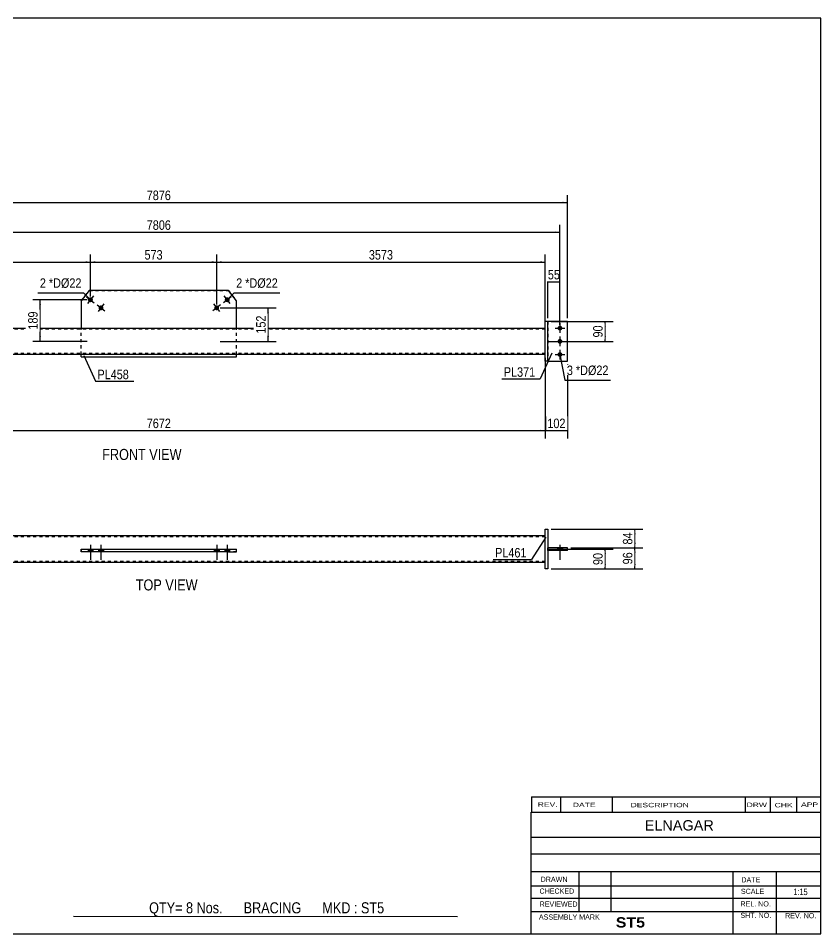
# Model space of a CAD drawing. Header units: millimetres. Extents: x 2 to 405, y 5 to 282.
# Drawn here: x 162.1 to 405, y 5 to 282 of the extents above; entities that cross this region are included whole.
import ezdxf

# ---------------------------------------------------------------- set-up
doc = ezdxf.new("R2010")
doc.units = ezdxf.units.MM
doc.linetypes.add('DXK_LINE_DOT1', pattern=[1.8814, 0.9407, -0.9407])
doc.styles.add('Arial', font='ARIAL.TTF', dxfattribs={"height": 0.2})
doc.styles.add('Arial Bold', font='ARIALBD.TTF', dxfattribs={"height": 0.2})
doc.styles.add('Arial Narrow', font='ARIALN.TTF', dxfattribs={"height": 0.2})

# ---------------------------------------------------------------- blocks, each defined once
blk = doc.blocks.new('Unknown-629095321-1767')
at = {"color": 5, "linetype": 'Continuous'}
for p, q in [((405, 282), (5, 282)), ((5, 282), (5, 5)), ((405, 5), (405, 282)), ((5, 5), (405, 5))]:
    blk.add_line(p, q, dxfattribs=at)
at = {"color": 174, "linetype": 'Continuous', "style": 'Arial'}
blk.add_text('Tekla structures', height=1.9102, rotation=90, dxfattribs=at).set_placement((4.5, 5.5))
blk = doc.blocks.new('Unknown-629095321-11 - 1222')
at = {"color": 0, "linetype": 'Continuous'}
blk.add_wipeout([(211.61, 148.35), (211.61, 151.85), (187.54, 151.85), (187.54, 148.35)], dxfattribs=at)
at = {"color": 6, "linetype": 'Continuous', "style": 'Arial Narrow'}
blk.add_text('FRONT VIEW', height=3.34, dxfattribs=at).set_placement((187.54, 148.35))
blk = doc.blocks.new('Unknown-629095321-12 - 1252')
at = {"color": 0, "linetype": 'Continuous'}
blk.add_wipeout([(216.45, 108.88), (216.45, 112.38), (197.7, 112.38), (197.7, 108.88)], dxfattribs=at)
at = {"color": 6, "linetype": 'Continuous', "style": 'Arial Narrow'}
blk.add_text('TOP VIEW', height=3.34, dxfattribs=at).set_placement((197.7, 108.88))
blk = doc.blocks.new('Part-629095321-1240 - 1222')
at = {"color": 2, "linetype": 'Continuous'}
for p, q in [((328.41, 190.25), (322.41, 190.25)), ((328.41, 178.25), (328.41, 190.25)), ((322.41, 178.25), (328.41, 178.25))]:
    blk.add_line(p, q, dxfattribs=at)
at = {"color": 7, "linetype": 'DXK_LINE_DOT1'}
blk.add_line((322.41, 190.25), (322.41, 178.25), dxfattribs=at)
blk = doc.blocks.new('Part-629095321-1241 - 1222')
at = {"color": 2, "linetype": 'Continuous'}
for p, q in [((322.41, 190.25), (321.61, 190.25)), ((321.61, 178.25), (321.61, 190.25)), ((322.41, 178.25), (322.41, 190.25)), ((322.41, 178.25), (321.61, 178.25))]:
    blk.add_line(p, q, dxfattribs=at)
blk = doc.blocks.new('Part-629095321-1242 - 1222')
at = {"color": 2, "linetype": 'Continuous'}
for p, q in [((183.62, 199.63), (181.18, 196.46)), ((183.62, 199.63), (183.62, 199.63)), ((225.74, 199.63), (183.62, 199.63)), ((225.74, 199.63), (225.74, 199.63)), ((228.18, 196.46), (225.74, 199.63)), ((181.18, 196.46), (181.18, 196.46)), ((181.18, 196.46), (181.18, 188.25)), ((228.18, 196.46), (228.18, 196.46)), ((228.18, 188.25), (228.18, 196.46)), ((181.18, 179.58), (181.18, 180.25)), ((228.18, 179.58), (228.18, 180.25)), ((181.18, 179.58), (181.18, 179.58)), ((181.18, 179.58), (228.18, 179.58)), ((228.18, 179.58), (228.18, 179.58))]:
    blk.add_line(p, q, dxfattribs=at)
at = {"color": 7, "linetype": 'DXK_LINE_DOT1'}
for p, q in [((181.18, 196.46), (183.62, 199.63)), ((183.62, 199.63), (225.74, 199.63)), ((225.74, 199.63), (228.18, 196.46)), ((181.18, 180.25), (181.18, 188.25)), ((228.18, 180.25), (228.18, 188.25)), ((181.18, 179.58), (228.18, 179.58))]:
    blk.add_line(p, q, dxfattribs=at)
blk = doc.blocks.new('Part-629095321-1243 - 1222')
at = {"color": 2, "linetype": 'Continuous'}
for p, q in [((87.75, 188.25), (134.42, 188.25)), ((134.52, 188.25), (274.84, 188.25)), ((274.94, 188.25), (321.61, 188.25)), ((134.42, 180.25), (87.75, 180.25)), ((274.84, 180.25), (134.52, 180.25)), ((321.61, 180.25), (274.94, 180.25))]:
    blk.add_line(p, q, dxfattribs=at)
at = {"color": 7, "linetype": 'DXK_LINE_DOT1'}
for p, q in [((87.75, 180.25), (87.75, 188.25)), ((134.42, 187.98), (87.75, 187.98)), ((274.84, 187.98), (134.52, 187.98)), ((321.61, 187.98), (274.94, 187.98)), ((321.61, 180.25), (321.61, 188.25)), ((134.42, 180.52), (87.75, 180.52)), ((274.84, 180.52), (134.52, 180.52)), ((321.61, 180.52), (274.94, 180.52))]:
    blk.add_line(p, q, dxfattribs=at)
blk = doc.blocks.new('Bolt-629095321-1245 - 1222')
at = {"linetype": 'Continuous'}
for points in [[(326.08, 188.98, -1), (326.08, 187.52, -1)], [(326.08, 184.98, -1), (326.08, 183.52, -1)], [(326.08, 180.98, -1), (326.08, 179.52, -1)]]:
    blk.add_hatch(color=3, dxfattribs=at).paths.add_polyline_path(points)
at = {"color": 3, "linetype": 'Continuous'}
for p, q in [((326.08, 189.72), (326.08, 186.78)), ((324.61, 188.25), (327.54, 188.25)), ((326.08, 185.72), (326.08, 182.78)), ((324.61, 184.25), (327.54, 184.25)), ((324.61, 180.25), (327.54, 180.25)), ((326.08, 181.72), (326.08, 178.78))]:
    blk.add_line(p, q, dxfattribs=at)
blk = doc.blocks.new('Bolt-629095321-1246 - 1222')
at = {"linetype": 'Continuous'}
for points in [[(183.99, 197.56), (184.14, 197.54), (184.29, 197.5), (184.42, 197.42), (184.53, 197.32), (184.62, 197.19), (184.69, 197.05), (184.72, 196.9), (184.72, 196.75), (184.69, 196.6), (184.62, 196.46), (184.53, 196.34), (184.42, 196.23), (184.29, 196.16), (184.14, 196.11), (183.99, 196.09), (183.84, 196.11), (183.69, 196.16), (183.56, 196.23), (183.44, 196.34), (183.35, 196.46), (183.29, 196.6), (183.26, 196.75), (183.26, 196.9), (183.29, 197.05), (183.35, 197.19), (183.44, 197.32), (183.56, 197.42), (183.69, 197.5), (183.84, 197.54)], [(187.16, 195.12), (187.31, 195.1), (187.46, 195.06), (187.59, 194.98), (187.7, 194.88), (187.79, 194.75), (187.86, 194.61), (187.89, 194.46), (187.89, 194.31), (187.86, 194.16), (187.79, 194.02), (187.7, 193.9), (187.59, 193.79), (187.46, 193.72), (187.31, 193.67), (187.16, 193.65), (187.01, 193.67), (186.86, 193.72), (186.73, 193.79), (186.61, 193.9), (186.52, 194.02), (186.46, 194.16), (186.43, 194.31), (186.43, 194.46), (186.46, 194.61), (186.52, 194.75), (186.61, 194.88), (186.73, 194.98), (186.86, 195.06), (187.01, 195.1)]]:
    blk.add_hatch(color=3, dxfattribs=at).paths.add_polyline_path(points)
at = {"color": 3, "linetype": 'Continuous'}
for p, q in [((182.83, 197.72), (185.15, 195.93)), ((184.88, 197.99), (183.09, 195.66)), ((186, 195.28), (188.32, 193.49)), ((188.05, 195.55), (186.27, 193.23))]:
    blk.add_line(p, q, dxfattribs=at)
blk = doc.blocks.new('Bolt-629095321-1247 - 1222')
at = {"linetype": 'Continuous'}
for points in [[(225.37, 197.56), (225.52, 197.54), (225.67, 197.5), (225.8, 197.42), (225.92, 197.32), (226.01, 197.19), (226.07, 197.05), (226.1, 196.9), (226.1, 196.75), (226.07, 196.6), (226.01, 196.46), (225.92, 196.34), (225.8, 196.23), (225.67, 196.16), (225.52, 196.11), (225.37, 196.09), (225.22, 196.11), (225.07, 196.16), (224.94, 196.23), (224.83, 196.34), (224.74, 196.46), (224.67, 196.6), (224.64, 196.75), (224.64, 196.9), (224.67, 197.05), (224.74, 197.19), (224.83, 197.32), (224.94, 197.42), (225.07, 197.5), (225.22, 197.54)], [(222.2, 195.12), (222.35, 195.1), (222.5, 195.06), (222.63, 194.98), (222.75, 194.88), (222.84, 194.75), (222.9, 194.61), (222.93, 194.46), (222.93, 194.31), (222.9, 194.16), (222.84, 194.02), (222.75, 193.9), (222.63, 193.79), (222.5, 193.72), (222.35, 193.67), (222.2, 193.65), (222.05, 193.67), (221.9, 193.72), (221.77, 193.79), (221.66, 193.9), (221.57, 194.02), (221.5, 194.16), (221.47, 194.31), (221.47, 194.46), (221.5, 194.61), (221.57, 194.75), (221.66, 194.88), (221.77, 194.98), (221.9, 195.06), (222.05, 195.1)]]:
    blk.add_hatch(color=3, dxfattribs=at).paths.add_polyline_path(points)
at = {"color": 3, "linetype": 'Continuous'}
for p, q in [((226.53, 197.72), (224.21, 195.93)), ((226.27, 195.66), (224.48, 197.99)), ((223.36, 195.28), (221.04, 193.49)), ((223.1, 193.23), (221.31, 195.55))]:
    blk.add_line(p, q, dxfattribs=at)
blk = doc.blocks.new('Part-629095321-1256 - 1252')
at = {"color": 2, "linetype": 'Continuous'}
for p, q in [((321.61, 115.38), (321.61, 127.38)), ((321.61, 127.38), (322.41, 127.38)), ((322.41, 127.38), (322.41, 115.38)), ((322.41, 115.38), (321.61, 115.38))]:
    blk.add_line(p, q, dxfattribs=at)
blk = doc.blocks.new('Part-629095321-1255 - 1252')
at = {"color": 2, "linetype": 'Continuous'}
for p, q in [((328.41, 121.78), (322.41, 121.78)), ((322.41, 120.98), (322.41, 121.78)), ((328.41, 120.98), (322.41, 120.98)), ((328.41, 120.98), (328.41, 121.78))]:
    blk.add_line(p, q, dxfattribs=at)
blk = doc.blocks.new('Part-629095321-1257 - 1252')
at = {"color": 7, "linetype": 'DXK_LINE_DOT1'}
for p, q in [((181.18, 121.39), (228.18, 121.39)), ((181.18, 121.38), (181.18, 121.39)), ((181.18, 121.39), (181.18, 121.38)), ((228.18, 120.59), (181.18, 120.59)), ((228.18, 121.38), (228.18, 121.39)), ((228.18, 121.38), (228.18, 121.39))]:
    blk.add_line(p, q, dxfattribs=at)
at = {"color": 2, "linetype": 'Continuous'}
for p, q in [((181.18, 121.38), (181.18, 121.38)), ((181.18, 121.38), (183.62, 121.37)), ((181.18, 121.38), (181.18, 120.58)), ((183.62, 120.57), (181.18, 120.58)), ((183.62, 121.37), (225.74, 121.37)), ((183.62, 121.37), (183.62, 120.57)), ((225.74, 120.57), (183.62, 120.57)), ((225.74, 121.37), (228.18, 121.38)), ((225.74, 121.37), (225.74, 120.57)), ((225.74, 120.57), (228.18, 120.58)), ((228.18, 121.38), (228.18, 121.38)), ((228.18, 120.58), (228.18, 121.38))]:
    blk.add_line(p, q, dxfattribs=at)
blk = doc.blocks.new('Part-629095321-1258 - 1252')
at = {"color": 2, "linetype": 'Continuous'}
for p, q in [((134.42, 125.38), (87.75, 125.38)), ((274.84, 125.38), (134.52, 125.38)), ((321.61, 125.38), (274.94, 125.38)), ((181.18, 121.38), (181.18, 121.38)), ((181.18, 121.38), (228.18, 121.38)), ((181.18, 121.38), (181.18, 121.38)), ((228.18, 121.38), (228.18, 121.38)), ((228.18, 121.38), (228.18, 121.38)), ((87.75, 117.38), (134.42, 117.38)), ((134.52, 117.38), (274.84, 117.38)), ((274.94, 117.38), (321.61, 117.38))]:
    blk.add_line(p, q, dxfattribs=at)
at = {"color": 7, "linetype": 'DXK_LINE_DOT1'}
for p, q in [((87.75, 125.38), (87.75, 117.38)), ((134.42, 125.12), (87.75, 125.12)), ((274.84, 125.12), (134.52, 125.12)), ((321.61, 125.12), (274.94, 125.12)), ((321.61, 117.38), (321.61, 125.38)), ((181.18, 121.38), (228.18, 121.38)), ((181.18, 121.38), (228.18, 121.38)), ((181.18, 121.38), (228.18, 121.38)), ((181.18, 121.38), (181.18, 121.38)), ((181.18, 121.38), (181.18, 121.38)), ((181.18, 120.58), (181.18, 121.38)), ((228.18, 120.58), (181.18, 120.58)), ((228.18, 120.58), (181.18, 120.58)), ((228.18, 120.58), (181.18, 120.58)), ((228.18, 120.58), (181.18, 120.58)), ((181.18, 120.58), (181.18, 120.58)), ((181.18, 120.58), (181.18, 120.58)), ((228.18, 121.38), (228.18, 121.38)), ((228.18, 121.38), (228.18, 121.38)), ((228.18, 120.58), (228.18, 121.38)), ((228.18, 120.58), (228.18, 120.58)), ((228.18, 120.58), (228.18, 120.58)), ((134.42, 117.65), (87.75, 117.65)), ((274.84, 117.65), (134.52, 117.65)), ((321.61, 117.65), (274.94, 117.65))]:
    blk.add_line(p, q, dxfattribs=at)
blk = doc.blocks.new('Bolt-629095321-1260 - 1252')
at = {"linetype": 'Continuous'}
blk.add_hatch(color=3, dxfattribs=at).paths.add_polyline_path([(326.81, 121.78), (325.34, 121.78), (325.34, 120.98), (326.81, 120.98)])
blk.add_hatch(color=3, dxfattribs=at).paths.add_polyline_path([(326.81, 121.78), (325.34, 121.78), (325.34, 120.98), (326.81, 120.98)])
blk.add_hatch(color=3, dxfattribs=at).paths.add_polyline_path([(326.81, 121.78), (325.34, 121.78), (325.34, 120.98), (326.81, 120.98)])
at = {"color": 3, "linetype": 'Continuous'}
for p, q in [((326.08, 122.65), (326.08, 118.12)), ((326.08, 122.65), (326.08, 118.12)), ((326.08, 122.65), (326.08, 118.12)), ((325.34, 121.78), (325.34, 120.98)), ((325.34, 121.78), (325.34, 120.98)), ((325.34, 121.78), (325.34, 120.98)), ((326.81, 121.78), (326.81, 120.98)), ((326.81, 121.78), (326.81, 120.98)), ((326.81, 121.78), (326.81, 120.98))]:
    blk.add_line(p, q, dxfattribs=at)
blk = doc.blocks.new('Bolt-629095321-1261 - 1252')
at = {"linetype": 'Continuous'}
for points in [[(184.72, 121.38), (183.25, 121.37), (183.25, 120.57), (184.72, 120.58)], [(187.89, 121.38), (186.43, 121.38), (186.43, 120.58), (187.89, 120.58)]]:
    blk.add_hatch(color=3, dxfattribs=at).paths.add_polyline_path(points)
at = {"color": 3, "linetype": 'Continuous'}
for p, q in [((183.99, 122.64), (183.99, 118.11)), ((187.16, 122.64), (187.16, 118.11)), ((183.25, 121.37), (183.25, 120.57)), ((184.72, 121.38), (184.72, 120.58)), ((186.43, 121.38), (186.43, 120.58)), ((187.89, 121.38), (187.89, 120.58))]:
    blk.add_line(p, q, dxfattribs=at)
blk = doc.blocks.new('Bolt-629095321-1262 - 1252')
at = {"linetype": 'Continuous'}
for points in [[(221.47, 120.58), (222.93, 120.58), (222.93, 121.38), (221.47, 121.38)], [(224.64, 120.58), (226.11, 120.57), (226.11, 121.37), (224.64, 121.38)]]:
    blk.add_hatch(color=3, dxfattribs=at).paths.add_polyline_path(points)
at = {"color": 3, "linetype": 'Continuous'}
for p, q in [((222.2, 122.64), (222.2, 118.11)), ((225.37, 122.64), (225.37, 118.11)), ((221.47, 121.38), (221.47, 120.58)), ((222.93, 121.38), (222.93, 120.58)), ((224.64, 121.38), (224.64, 120.58)), ((226.11, 121.37), (226.11, 120.57))]:
    blk.add_line(p, q, dxfattribs=at)
blk = doc.blocks.new('StraightDimension-629095321-1319 - 1222')
at = {"linetype": 'Continuous'}
for points in [[(223.7, 208), (222.2, 208.25), (223.7, 208.5)], [(320.11, 208.5), (321.61, 208.25), (320.11, 208)]]:
    blk.add_hatch(color=7, dxfattribs=at).paths.add_polyline_path(points)
at = {"color": 7, "linetype": 'Continuous'}
for p, q in [((222.2, 195.39), (222.2, 210.5)), ((222.2, 208.25), (321.61, 208.25)), ((321.61, 189.25), (321.61, 210.5))]:
    blk.add_line(p, q, dxfattribs=at)
at = {"color": 0}
blk.add_wipeout([(276.16, 208.4), (276.16, 212.6), (267.65, 212.6), (267.65, 208.4)], dxfattribs=at)
at = {"color": 3, "style": 'Arial Narrow'}
blk.add_text('3573', height=2.863, dxfattribs=at).set_placement((268.25, 209))
blk = doc.blocks.new('StraightDimension-629095321-1313 - 1222')
at = {"linetype": 'Continuous'}
for points in [[(323.91, 202), (322.41, 202.25), (323.91, 202.5)], [(324.58, 202.5), (326.08, 202.25), (324.58, 202)]]:
    blk.add_hatch(color=7, dxfattribs=at).paths.add_polyline_path(points)
at = {"color": 7, "linetype": 'Continuous'}
for p, q in [((322.41, 191.25), (322.41, 204.5)), ((322.41, 202.25), (326.08, 202.25)), ((326.08, 189.25), (326.08, 204.5))]:
    blk.add_line(p, q, dxfattribs=at)
at = {"color": 0}
blk.add_wipeout([(326.67, 202.4), (326.67, 206.6), (321.82, 206.6), (321.82, 202.4)], dxfattribs=at)
at = {"color": 3, "style": 'Arial Narrow'}
blk.add_text('55', height=2.863, dxfattribs=at).set_placement((322.42, 203))
blk = doc.blocks.new('StraightDimension-629095321-1321 - 1222')
at = {"linetype": 'Continuous'}
for points in [[(89.25, 208), (87.75, 208.25), (89.25, 208.5)], [(182.49, 208.5), (183.99, 208.25), (182.49, 208)]]:
    blk.add_hatch(color=7, dxfattribs=at).paths.add_polyline_path(points)
at = {"color": 7, "linetype": 'Continuous'}
for p, q in [((87.75, 189.25), (87.75, 210.5)), ((87.75, 208.25), (183.99, 208.25)), ((183.99, 197.82), (183.99, 210.5))]:
    blk.add_line(p, q, dxfattribs=at)
at = {"color": 0}
blk.add_wipeout([(140.13, 208.4), (140.13, 212.6), (131.61, 212.6), (131.61, 208.4)], dxfattribs=at)
at = {"color": 3, "style": 'Arial Narrow'}
blk.add_text('3526', height=2.863, dxfattribs=at).set_placement((132.21, 209))
blk = doc.blocks.new('StraightDimension-629095321-1337 - 1222')
at = {"linetype": 'Continuous'}
for points in [[(323.11, 157), (321.61, 157.25), (323.11, 157.5)], [(326.91, 157.5), (328.41, 157.25), (326.91, 157)]]:
    blk.add_hatch(color=7, dxfattribs=at).paths.add_polyline_path(points)
at = {"color": 7, "linetype": 'Continuous'}
for p, q in [((321.61, 179.25), (321.61, 154.85)), ((328.41, 177.25), (328.41, 154.85)), ((321.61, 157.25), (328.41, 157.25))]:
    blk.add_line(p, q, dxfattribs=at)
at = {"color": 0}
blk.add_wipeout([(328.35, 157.4), (328.35, 161.6), (321.67, 161.6), (321.67, 157.4)], dxfattribs=at)
at = {"color": 3, "style": 'Arial Narrow'}
blk.add_text('102', height=2.863, dxfattribs=at).set_placement((322.27, 158))
blk = doc.blocks.new('StraightDimension-629095321-1338 - 1222')
at = {"linetype": 'Continuous'}
for points in [[(89.25, 157), (87.75, 157.25), (89.25, 157.5)], [(320.11, 157.5), (321.61, 157.25), (320.11, 157)]]:
    blk.add_hatch(color=7, dxfattribs=at).paths.add_polyline_path(points)
at = {"color": 7, "linetype": 'Continuous'}
for p, q in [((87.75, 179.25), (87.75, 154.85)), ((321.61, 179.25), (321.61, 154.85)), ((87.75, 157.25), (321.61, 157.25))]:
    blk.add_line(p, q, dxfattribs=at)
at = {"color": 0}
blk.add_wipeout([(208.94, 157.4), (208.94, 161.6), (200.42, 161.6), (200.42, 157.4)], dxfattribs=at)
at = {"color": 3, "style": 'Arial Narrow'}
blk.add_text('7672', height=2.863, dxfattribs=at).set_placement((201.02, 158))
blk = doc.blocks.new('StraightDimension-629095321-1320 - 1222')
at = {"linetype": 'Continuous'}
for points in [[(185.49, 208), (183.99, 208.25), (185.49, 208.5)], [(220.7, 208.5), (222.2, 208.25), (220.7, 208)]]:
    blk.add_hatch(color=7, dxfattribs=at).paths.add_polyline_path(points)
at = {"color": 7, "linetype": 'Continuous'}
for p, q in [((183.99, 197.82), (183.99, 210.5)), ((183.99, 208.25), (222.2, 208.25)), ((222.2, 195.39), (222.2, 210.5))]:
    blk.add_line(p, q, dxfattribs=at)
at = {"color": 0}
blk.add_wipeout([(206.44, 208.4), (206.44, 212.6), (199.75, 212.6), (199.75, 208.4)], dxfattribs=at)
at = {"color": 3, "style": 'Arial Narrow'}
blk.add_text('573', height=2.863, dxfattribs=at).set_placement((200.35, 209))
blk = doc.blocks.new('StraightDimension-629095321-1271 - 1222')
at = {"linetype": 'Continuous'}
for points in [[(237.5, 192.89), (237.75, 194.39), (238, 192.89)], [(238, 185.75), (237.75, 184.25), (237.5, 185.75)]]:
    blk.add_hatch(color=7, dxfattribs=at).paths.add_polyline_path(points)
at = {"color": 7, "linetype": 'Continuous'}
for p, q in [((223.2, 194.39), (240.15, 194.39)), ((237.75, 184.25), (237.75, 194.39)), ((223.2, 184.25), (240.15, 184.25))]:
    blk.add_line(p, q, dxfattribs=at)
at = {"color": 0}
blk.add_wipeout([(237.6, 192.66), (233.4, 192.66), (233.4, 185.98), (237.6, 185.98)], dxfattribs=at)
at = {"color": 3, "style": 'Arial Narrow'}
blk.add_text('152', height=2.863, rotation=90.0002, dxfattribs=at).set_placement((237, 186.58))
blk = doc.blocks.new('StraightDimension-629095321-1277 - 1222')
at = {"linetype": 'Continuous'}
for points in [[(168.5, 195.32), (168.75, 196.82), (169, 195.32)], [(169, 185.75), (168.75, 184.25), (168.5, 185.75)]]:
    blk.add_hatch(color=7, dxfattribs=at).paths.add_polyline_path(points)
at = {"color": 7, "linetype": 'Continuous'}
for p, q in [((182.99, 196.82), (166.5, 196.82)), ((168.75, 184.25), (168.75, 196.82)), ((182.99, 184.25), (166.5, 184.25))]:
    blk.add_line(p, q, dxfattribs=at)
at = {"color": 0}
blk.add_wipeout([(168.6, 193.88), (164.4, 193.88), (164.4, 187.2), (168.6, 187.2)], dxfattribs=at)
at = {"color": 3, "style": 'Arial Narrow'}
blk.add_text('189', height=2.863, rotation=90.0002, dxfattribs=at).set_placement((168, 187.8))
blk = doc.blocks.new('StraightDimension-629095321-1287 - 1222')
at = {"linetype": 'Continuous'}
for points in [[(339.5, 188.75), (339.75, 190.25), (340, 188.75)], [(340, 185.75), (339.75, 184.25), (339.5, 185.75)]]:
    blk.add_hatch(color=7, dxfattribs=at).paths.add_polyline_path(points)
at = {"color": 7, "linetype": 'Continuous'}
for p, q in [((323.41, 190.25), (342.15, 190.25)), ((339.75, 184.25), (339.75, 190.25)), ((322.61, 184.25), (342.15, 184.25))]:
    blk.add_line(p, q, dxfattribs=at)
at = {"color": 0}
blk.add_wipeout([(339.6, 189.68), (335.4, 189.68), (335.4, 184.82), (339.6, 184.82)], dxfattribs=at)
at = {"color": 3, "style": 'Arial Narrow'}
blk.add_text('90', height=2.863, rotation=90.0002, dxfattribs=at).set_placement((339, 185.42))
blk = doc.blocks.new('StraightDimension-629095321-1331 - 1222')
at = {"linetype": 'Continuous'}
for points in [[(84.78, 217), (83.28, 217.25), (84.78, 217.5)], [(324.58, 217.5), (326.08, 217.25), (324.58, 217)]]:
    blk.add_hatch(color=7, dxfattribs=at).paths.add_polyline_path(points)
at = {"color": 7, "linetype": 'Continuous'}
for p, q in [((83.28, 189.25), (83.28, 219.5)), ((326.08, 189.25), (326.08, 219.5)), ((83.28, 217.25), (326.08, 217.25))]:
    blk.add_line(p, q, dxfattribs=at)
at = {"color": 0}
blk.add_wipeout([(208.94, 217.4), (208.94, 221.6), (200.42, 221.6), (200.42, 217.4)], dxfattribs=at)
at = {"color": 3, "style": 'Arial Narrow'}
blk.add_text('7806', height=2.863, dxfattribs=at).set_placement((201.02, 218))
blk = doc.blocks.new('StraightDimension-629095321-1345 - 1222')
at = {"linetype": 'Continuous'}
for points in [[(82.45, 226), (80.95, 226.25), (82.45, 226.5)], [(326.91, 226.5), (328.41, 226.25), (326.91, 226)]]:
    blk.add_hatch(color=7, dxfattribs=at).paths.add_polyline_path(points)
at = {"color": 7, "linetype": 'Continuous'}
for p, q in [((80.95, 191.25), (80.95, 228.5)), ((328.41, 191.25), (328.41, 228.5)), ((80.95, 226.25), (328.41, 226.25))]:
    blk.add_line(p, q, dxfattribs=at)
at = {"color": 0}
blk.add_wipeout([(208.94, 226.4), (208.94, 230.6), (200.42, 230.6), (200.42, 226.4)], dxfattribs=at)
at = {"color": 3, "style": 'Arial Narrow'}
blk.add_text('7876', height=2.863, dxfattribs=at).set_placement((201.02, 227))
blk = doc.blocks.new('StraightDimension-629095321-1368 - 1252')
at = {"linetype": 'Continuous'}
for points in [[(348.5, 120.28), (348.75, 121.78), (349, 120.28)], [(349, 116.88), (348.75, 115.38), (348.5, 116.88)]]:
    blk.add_hatch(color=7, dxfattribs=at).paths.add_polyline_path(points)
at = {"color": 7, "linetype": 'Continuous'}
for p, q in [((329.41, 121.78), (351.15, 121.78)), ((348.75, 115.38), (348.75, 121.78)), ((323.41, 115.38), (351.15, 115.38))]:
    blk.add_line(p, q, dxfattribs=at)
at = {"color": 0}
blk.add_wipeout([(348.6, 121.01), (344.4, 121.01), (344.4, 116.16), (348.6, 116.16)], dxfattribs=at)
at = {"color": 3, "style": 'Arial Narrow'}
blk.add_text('96', height=2.863, rotation=90.0002, dxfattribs=at).set_placement((348, 116.76))
blk = doc.blocks.new('StraightDimension-629095321-1354 - 1252')
at = {"linetype": 'Continuous'}
for points in [[(339.5, 119.88), (339.75, 121.38), (340, 119.88)], [(340, 116.88), (339.75, 115.38), (339.5, 116.88)]]:
    blk.add_hatch(color=7, dxfattribs=at).paths.add_polyline_path(points)
at = {"color": 7, "linetype": 'Continuous'}
for p, q in [((322.61, 121.38), (342.15, 121.38)), ((339.75, 115.38), (339.75, 121.38)), ((323.41, 115.38), (342.15, 115.38))]:
    blk.add_line(p, q, dxfattribs=at)
at = {"color": 0}
blk.add_wipeout([(339.6, 120.81), (335.4, 120.81), (335.4, 115.96), (339.6, 115.96)], dxfattribs=at)
at = {"color": 3, "style": 'Arial Narrow'}
blk.add_text('90', height=2.863, rotation=90.0002, dxfattribs=at).set_placement((339, 116.56))
blk = doc.blocks.new('StraightDimension-629095321-1367 - 1252')
at = {"linetype": 'Continuous'}
for points in [[(348.5, 125.88), (348.75, 127.38), (349, 125.88)], [(349, 123.28), (348.75, 121.78), (348.5, 123.28)]]:
    blk.add_hatch(color=7, dxfattribs=at).paths.add_polyline_path(points)
at = {"color": 7, "linetype": 'Continuous'}
for p, q in [((323.41, 127.38), (351.15, 127.38)), ((348.75, 121.78), (348.75, 127.38)), ((329.41, 121.78), (351.15, 121.78))]:
    blk.add_line(p, q, dxfattribs=at)
at = {"color": 0}
blk.add_wipeout([(348.6, 127.01), (344.4, 127.01), (344.4, 122.16), (348.6, 122.16)], dxfattribs=at)
at = {"color": 3, "style": 'Arial Narrow'}
blk.add_text('84', height=2.863, rotation=90.0002, dxfattribs=at).set_placement((348, 122.76))
blk = doc.blocks.new('CBS_NAME_BLOG-629095321-1808')
at = {"color": 7, "linetype": 'Continuous'}
for p, q in [((317.41, 41.75), (404.93, 41.75)), ((317.41, 5.04), (317.41, 41.75)), ((317.41, 34.21), (404.93, 34.21)), ((317.48, 29.16), (405, 29.16)), ((317.41, 23.79), (404.93, 23.79)), ((331.93, 11.68), (331.93, 23.78)), ((341.62, 11.71), (341.62, 23.78)), ((378.53, 5.04), (378.53, 23.77)), ((391.58, 5.04), (391.58, 23.78)), ((317.42, 19.49), (405, 19.51)), ((317.41, 15.74), (404.93, 15.74)), ((317.41, 11.7), (404.93, 11.7)), ((317.41, 5), (405, 5))]:
    blk.add_line(p, q, dxfattribs=at)
at = {"color": 3, "linetype": 'Continuous', "style": 'Arial'}
blk.add_text('ELNAGAR', height=3.133, dxfattribs=at).set_placement((351.73, 36.22))
at = {"color": 3, "linetype": 'Continuous'}
for s, height, style, width, p in [('DRAWN', 1.566, 'Arial', 0.9, (320.24, 20.68)), ('DATE', 1.566, 'Arial', 0.9, (381, 20.52)), ('CHECKED', 1.566, 'Arial', 0.9, (319.89, 17.11)), ('SCALE', 1.566, 'Arial', 0.9, (380.85, 17.04)), ('1:15', 1.957, 'Arial Narrow', 0.9, (396.74, 16.68)), ('REVIEWED', 1.566, 'Arial', 0.9, (319.93, 13.19)), ('REL. NO.', 1.566, 'Arial', 0.9, (380.71, 13.24)), ('SHT. NO.', 1.566, 'Arial', 0.9, (380.71, 9.77)), ('REV. NO.', 1.566, 'Arial', 0.9, (394.23, 9.68)), ('ASSEMBLY MARK', 1.5663, 'Arial', 0.9, (319.71, 9.26)), ('ST5', 3.131, 'Arial Bold', 1.1, (342.99, 6.86))]:
    blk.add_text(s, height=height, dxfattribs=dict(at, style=style, width=width)).set_placement(p)
blk = doc.blocks.new('CBS_CALLOFF-629095321-1807')
at = {"color": 7, "linetype": 'Continuous'}
blk.add_line((178.88, 10.27), (295.11, 10.25), dxfattribs=at)
at = {"color": 3, "linetype": 'Continuous', "style": 'Arial Narrow'}
blk.add_text('QTY= 8 Nos.      BRACING      MKD : ST5', height=3.3405, dxfattribs=at).set_placement((201.74, 11.16))
blk = doc.blocks.new('CBS_REVISION-629095321-1809')
at = {"color": 7, "linetype": 'Continuous'}
for p, q in [((317.49, 46.38), (404.99, 46.38)), ((317.49, 46.38), (317.49, 41.75)), ((326.29, 46.38), (326.29, 41.75)), ((341.88, 46.38), (341.88, 41.81)), ((382.14, 46.38), (382.14, 41.75)), ((389.68, 46.38), (389.68, 41.75)), ((397.63, 46.38), (397.63, 41.75)), ((317.49, 41.75), (404.99, 41.75))]:
    blk.add_line(p, q, dxfattribs=at)
at = {"color": 7, "style": 'Arial Narrow', "width": 1.7}
for s, height, p in [('REV.', 1.326, (319.35, 43.43)), ('DATE', 1.326, (329.98, 43.31)), ('DESCRIPTION', 1.3257, (347.46, 43.26)), ('DRW', 1.326, (382.57, 43.32)), ('CHK', 1.326, (391.06, 43.23)), ('APP', 1.326, (399.06, 43.38))]:
    blk.add_text(s, height=height, dxfattribs=at).set_placement(p)
blk = doc.blocks.new('Mark-629095321-1383 - 1222')
at = {"color": 7, "linetype": 'Continuous'}
blk.add_line((323.63, 180.67), (320.09, 172.93), dxfattribs=at)
at = {"color": 0}
blk.add_wipeout([(318.59, 173.53), (318.59, 176.53), (309.09, 176.53), (309.09, 173.53)], dxfattribs=at)
blk.add_wipeout([(318.59, 173.53), (318.59, 176.53), (309.09, 176.53), (309.09, 173.53)], dxfattribs=at)
at = {"color": 7, "linetype": 'Continuous'}
blk.add_line((308.49, 172.93), (320.09, 172.93), dxfattribs=at)
at = {"color": 3, "style": 'Arial Narrow'}
blk.add_text('PL371', height=2.863, dxfattribs=at).set_placement((309.09, 173.53))
blk = doc.blocks.new('Mark-629095321-1386 - 1222')
at = {"color": 0}
blk.add_wipeout([(195.6, 172.8), (195.6, 175.8), (186.1, 175.8), (186.1, 172.8)], dxfattribs=at)
blk.add_wipeout([(195.6, 172.8), (195.6, 175.8), (186.1, 175.8), (186.1, 172.8)], dxfattribs=at)
at = {"color": 7, "linetype": 'Continuous'}
for p, q in [((181.96, 179.93), (185.5, 172.2)), ((185.5, 172.2), (197.1, 172.2))]:
    blk.add_line(p, q, dxfattribs=at)
at = {"color": 3, "style": 'Arial Narrow'}
blk.add_text('PL458', height=2.863, dxfattribs=at).set_placement((186.1, 172.8))
blk = doc.blocks.new('Mark-629095321-1402 - 1222')
at = {"color": 7, "linetype": 'Continuous'}
blk.add_line((327.58, 172.55), (341.37, 172.55), dxfattribs=at)
at = {"color": 0}
blk.add_wipeout([(330, 174.05), (330, 177.05), (328.18, 177.05), (328.18, 174.05)], dxfattribs=at)
blk.add_wipeout([(330, 174.05), (330, 177.05), (328.18, 177.05), (328.18, 174.05)], dxfattribs=at)
at = {"color": 7, "linetype": 'Continuous'}
blk.add_line((326.08, 180.25), (327.58, 172.55), dxfattribs=at)
at = {"color": 0}
blk.add_wipeout([(334.56, 174.05), (334.56, 177.05), (330.9, 177.05), (330.9, 174.05)], dxfattribs=at)
blk.add_wipeout([(334.56, 174.05), (334.56, 177.05), (330.9, 177.05), (330.9, 174.05)], dxfattribs=at)
at = {"color": 3, "style": 'Arial Narrow'}
blk.add_text('3', height=2.86, dxfattribs=at).set_placement((328.18, 174.05))
at = {"color": 0}
blk.add_wipeout([(340.77, 174.05), (340.77, 177.05), (334.56, 177.05), (334.56, 174.05)], dxfattribs=at)
blk.add_wipeout([(340.77, 174.05), (340.77, 177.05), (334.56, 177.05), (334.56, 174.05)], dxfattribs=at)
at = {"color": 3, "style": 'Arial Narrow'}
for s, p in [('*D', (330.9, 174.05)), ('Ø22', (334.56, 174.05))]:
    blk.add_text(s, height=2.863, dxfattribs=at).set_placement(p)
blk = doc.blocks.new('Mark-629095321-1403 - 1222')
at = {"color": 7, "linetype": 'Continuous'}
for p in [(168.07, 198.95), (183.99, 196.83)]:
    blk.add_line(p, (181.87, 198.95), dxfattribs=at)
at = {"color": 0}
blk.add_wipeout([(170.5, 200.45), (170.5, 203.45), (168.67, 203.45), (168.67, 200.45)], dxfattribs=at)
blk.add_wipeout([(170.5, 200.45), (170.5, 203.45), (168.67, 203.45), (168.67, 200.45)], dxfattribs=at)
blk.add_wipeout([(175.05, 200.45), (175.05, 203.45), (171.4, 203.45), (171.4, 200.45)], dxfattribs=at)
blk.add_wipeout([(175.05, 200.45), (175.05, 203.45), (171.4, 203.45), (171.4, 200.45)], dxfattribs=at)
at = {"color": 3, "style": 'Arial Narrow'}
blk.add_text('2', height=2.86, dxfattribs=at).set_placement((168.67, 200.45))
at = {"color": 0}
blk.add_wipeout([(181.27, 200.45), (181.27, 203.45), (175.05, 203.45), (175.05, 200.45)], dxfattribs=at)
blk.add_wipeout([(181.27, 200.45), (181.27, 203.45), (175.05, 203.45), (175.05, 200.45)], dxfattribs=at)
at = {"color": 3, "style": 'Arial Narrow'}
for s, p in [('*D', (171.4, 200.45)), ('Ø22', (175.05, 200.45))]:
    blk.add_text(s, height=2.863, dxfattribs=at).set_placement(p)
blk = doc.blocks.new('Mark-629095321-1404 - 1222')
at = {"color": 7, "linetype": 'Continuous'}
for p, q in [((225.37, 196.83), (227.49, 198.95)), ((227.49, 198.95), (241.29, 198.95))]:
    blk.add_line(p, q, dxfattribs=at)
at = {"color": 0}
blk.add_wipeout([(229.92, 200.45), (229.92, 203.45), (228.09, 203.45), (228.09, 200.45)], dxfattribs=at)
blk.add_wipeout([(229.92, 200.45), (229.92, 203.45), (228.09, 203.45), (228.09, 200.45)], dxfattribs=at)
blk.add_wipeout([(234.47, 200.45), (234.47, 203.45), (230.82, 203.45), (230.82, 200.45)], dxfattribs=at)
blk.add_wipeout([(234.47, 200.45), (234.47, 203.45), (230.82, 203.45), (230.82, 200.45)], dxfattribs=at)
at = {"color": 3, "style": 'Arial Narrow'}
blk.add_text('2', height=2.86, dxfattribs=at).set_placement((228.09, 200.45))
at = {"color": 0}
blk.add_wipeout([(240.69, 200.45), (240.69, 203.45), (234.47, 203.45), (234.47, 200.45)], dxfattribs=at)
blk.add_wipeout([(240.69, 200.45), (240.69, 203.45), (234.47, 203.45), (234.47, 200.45)], dxfattribs=at)
at = {"color": 3, "style": 'Arial Narrow'}
for s, p in [('*D', (230.82, 200.45)), ('Ø22', (234.47, 200.45))]:
    blk.add_text(s, height=2.863, dxfattribs=at).set_placement(p)
blk = doc.blocks.new('Mark-629095321-1377 - 1252')
at = {"color": 7, "linetype": 'Continuous'}
blk.add_line((321.79, 124.96), (317.46, 118.26), dxfattribs=at)
at = {"color": 0}
blk.add_wipeout([(315.96, 118.86), (315.96, 121.86), (306.46, 121.86), (306.46, 118.86)], dxfattribs=at)
blk.add_wipeout([(315.96, 118.86), (315.96, 121.86), (306.46, 121.86), (306.46, 118.86)], dxfattribs=at)
at = {"color": 7, "linetype": 'Continuous'}
blk.add_line((305.86, 118.26), (317.46, 118.26), dxfattribs=at)
at = {"color": 3, "style": 'Arial Narrow'}
blk.add_text('PL461', height=2.863, dxfattribs=at).set_placement((306.46, 118.86))

msp = doc.modelspace()

# ---------------------------------------------------------------- block references
for name in ['Unknown-629095321-1767', 'Part-629095321-1242 - 1222', 'Bolt-629095321-1246 - 1222', 'Bolt-629095321-1247 - 1222', 'Part-629095321-1241 - 1222', 'Part-629095321-1240 - 1222', 'Bolt-629095321-1245 - 1222', 'Part-629095321-1243 - 1222', 'Part-629095321-1258 - 1252', 'Part-629095321-1256 - 1252', 'Bolt-629095321-1261 - 1252', 'Bolt-629095321-1262 - 1252', 'Bolt-629095321-1260 - 1252', 'Part-629095321-1257 - 1252', 'Part-629095321-1255 - 1252', 'CBS_REVISION-629095321-1809', 'CBS_NAME_BLOG-629095321-1808', 'CBS_CALLOFF-629095321-1807']:
    msp.add_blockref(name, (0, 0))

# ---------------------------------------------------------------- next in the draw order: block references
for name in ['StraightDimension-629095321-1321 - 1222', 'StraightDimension-629095321-1319 - 1222', 'StraightDimension-629095321-1337 - 1222', 'Unknown-629095321-11 - 1222', 'StraightDimension-629095321-1368 - 1252', 'Unknown-629095321-12 - 1252']:
    msp.add_blockref(name, (0, 0))

# ---------------------------------------------------------------- next in the draw order: block references
for name in ['StraightDimension-629095321-1320 - 1222', 'StraightDimension-629095321-1313 - 1222', 'Mark-629095321-1402 - 1222', 'StraightDimension-629095321-1338 - 1222', 'StraightDimension-629095321-1354 - 1252']:
    msp.add_blockref(name, (0, 0))

# ---------------------------------------------------------------- next in the draw order: block references
for name in ['StraightDimension-629095321-1277 - 1222', 'StraightDimension-629095321-1271 - 1222', 'StraightDimension-629095321-1287 - 1222', 'Mark-629095321-1383 - 1222', 'Mark-629095321-1386 - 1222', 'Mark-629095321-1377 - 1252', 'StraightDimension-629095321-1367 - 1252']:
    msp.add_blockref(name, (0, 0))

# ---------------------------------------------------------------- next in the draw order: block references
msp.add_blockref('StraightDimension-629095321-1331 - 1222', (0, 0))

# ---------------------------------------------------------------- next in the draw order: block references
msp.add_blockref('StraightDimension-629095321-1345 - 1222', (0, 0))

# ---------------------------------------------------------------- next in the draw order: block references
for name in ['Mark-629095321-1403 - 1222', 'Mark-629095321-1404 - 1222']:
    msp.add_blockref(name, (0, 0))

doc.saveas('drawing.dxf')
